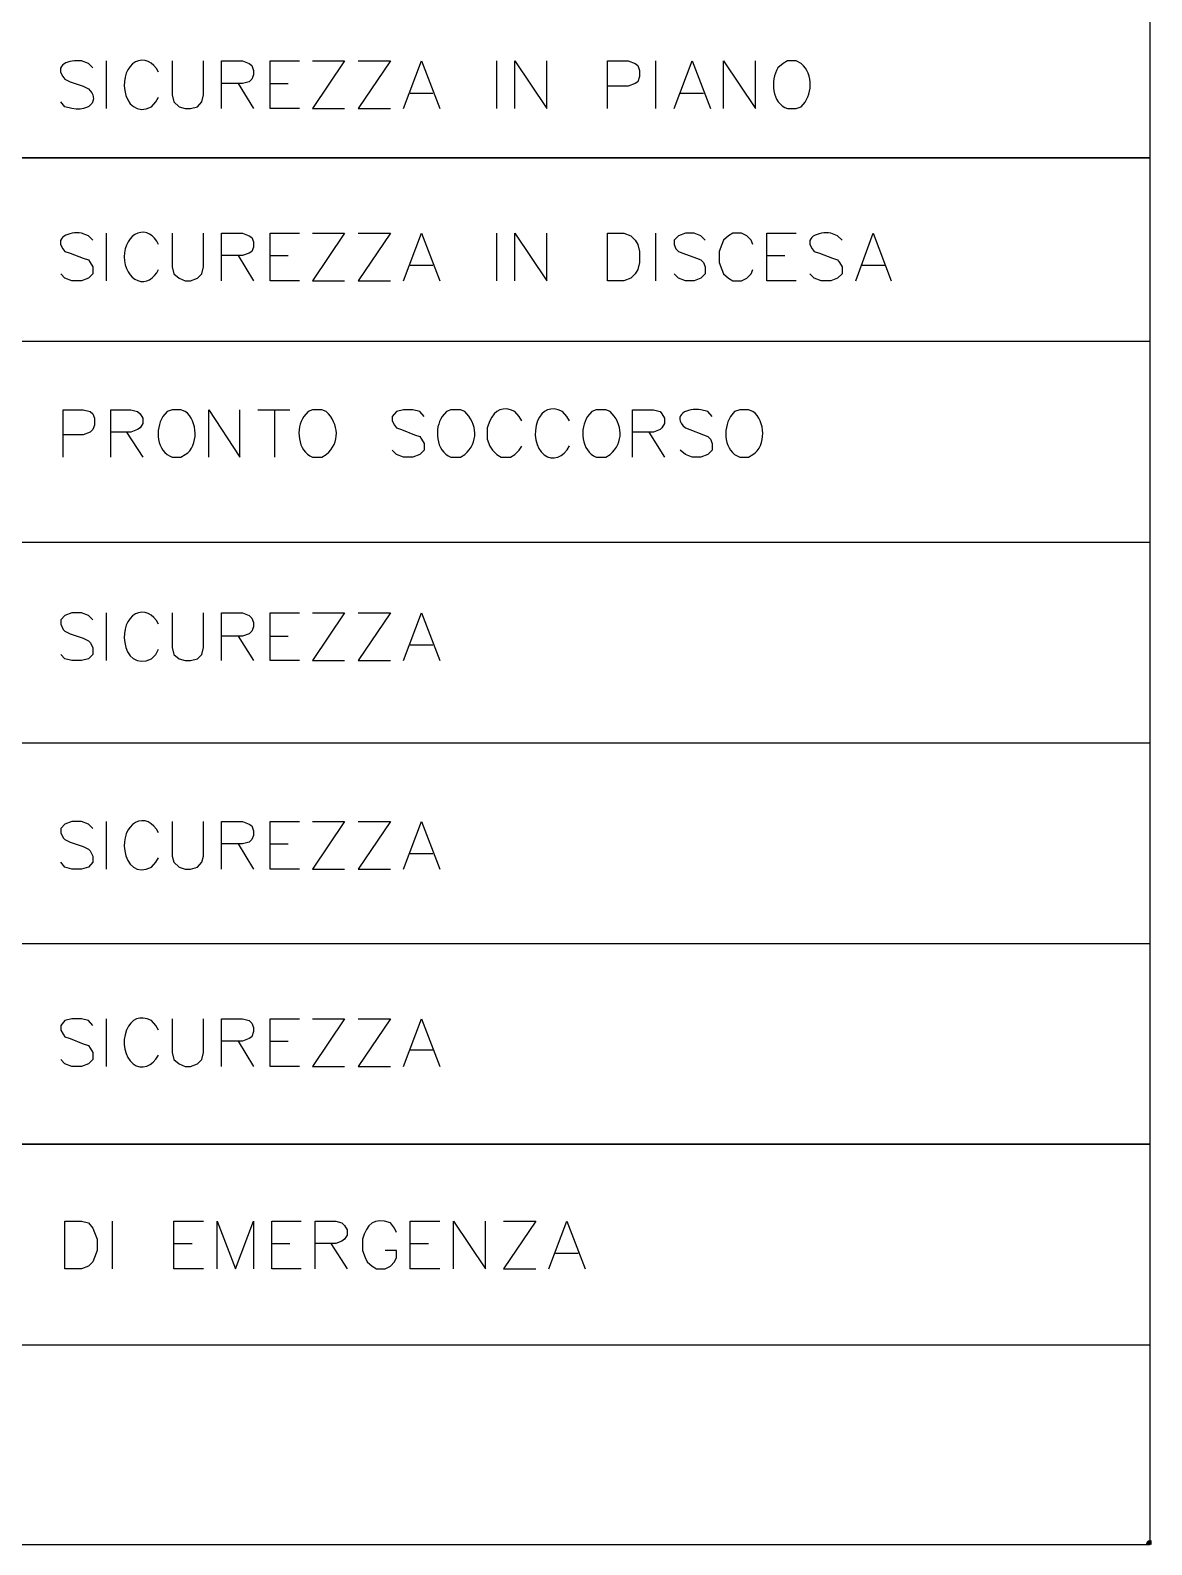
# Model space of a CAD drawing. Header units: millimetres. Extents: x 2592 to 5194, y 1172 to 2359.
# Drawn here: x 2600.943 to 2602.024, y 1172.363 to 1173.822 of the extents above; entities that cross this region are included whole.
import ezdxf

# ---------------------------------------------------------------- set-up
doc = ezdxf.new("R2010")
doc.units = ezdxf.units.MM
doc.layers.add('PDF _Geometria', color=7, linetype='Continuous')
doc.layers.add('PDF _Riempimenti solidi', color=3, linetype='Continuous')

msp = doc.modelspace()

# ---------------------------------------------------------------- linework, layer by layer
at = {"layer": 'PDF _Geometria', "lineweight": 25}
for points in [[(2592.0973, 1188.8915), (2602.0219, 1188.8915), (2602.0219, 1172.3632), (2592.0973, 1172.3632)], [(2602.0219, 1172.3632), (2600.1928, 1172.3632), (2600.1928, 1174.9849), (2602.0219, 1174.9849)], [(2601.0036, 1173.7857), (2600.9994, 1173.7899), (2600.9928, 1173.7924)], [(2601.0169, 1173.7465), (2601.0169, 1173.7924)], [(2601.0803, 1173.7924), (2601.0803, 1173.7599), (2601.0819, 1173.7532), (2601.0869, 1173.7482), (2601.0928, 1173.7465), (2601.0978, 1173.7465), (2601.1044, 1173.7482), (2601.1086, 1173.7532), (2601.1103, 1173.7599), (2601.1103, 1173.7924)], [(2601.1278, 1173.7465), (2601.1278, 1173.7924), (2601.1478, 1173.7924), (2601.1544, 1173.7899), (2601.1569, 1173.7882), (2601.1586, 1173.7832), (2601.1586, 1173.779), (2601.1569, 1173.7749), (2601.1544, 1173.7724), (2601.1478, 1173.7707), (2601.1278, 1173.7707)], [(2601.2028, 1173.7465), (2601.1744, 1173.7465), (2601.1744, 1173.7924), (2601.2028, 1173.7924)], [(2601.2153, 1173.7924), (2601.2461, 1173.7924), (2601.2153, 1173.7465), (2601.2461, 1173.7465)], [(2601.2594, 1173.7924), (2601.2903, 1173.7924), (2601.2594, 1173.7465), (2601.2903, 1173.7465)], [(2601.3028, 1173.7465), (2601.3203, 1173.7924), (2601.3378, 1173.7465)], [(2601.3928, 1173.7465), (2601.3928, 1173.7924)], [(2601.4103, 1173.7465), (2601.4103, 1173.7924), (2601.4411, 1173.7465), (2601.4411, 1173.7924)], [(2601.4994, 1173.7465), (2601.4994, 1173.7924), (2601.5194, 1173.7924), (2601.5261, 1173.7899), (2601.5286, 1173.7882), (2601.5303, 1173.7832), (2601.5303, 1173.7774), (2601.5286, 1173.7724), (2601.5261, 1173.7707), (2601.5194, 1173.7682), (2601.4994, 1173.7682)], [(2601.5461, 1173.7465), (2601.5461, 1173.7924)], [(2601.5636, 1173.7465), (2601.5811, 1173.7924), (2601.5986, 1173.7465)], [(2601.6111, 1173.7465), (2601.6111, 1173.7924), (2601.6419, 1173.7465), (2601.6419, 1173.7924)], [(2601.6861, 1173.7899), (2601.6811, 1173.7924), (2601.6728, 1173.7924), (2601.6686, 1173.7899), (2601.6636, 1173.7857)], [(2600.9769, 1173.7749), (2600.9819, 1173.7724), (2600.9944, 1173.7682)], [(2601.1436, 1173.7707), (2601.1586, 1173.7465)], [(2601.1744, 1173.7707), (2601.1919, 1173.7707)], [(2601.0603, 1173.7482), (2601.0644, 1173.7532), (2601.0669, 1173.7574)], [(2601.3094, 1173.7615), (2601.3311, 1173.7615)], [(2601.5694, 1173.7615), (2601.5919, 1173.7615)], [(2600.9836, 1173.7465), (2600.9769, 1173.7482), (2600.9728, 1173.7532)], [(2601.6728, 1173.7465), (2601.6811, 1173.7465), (2601.6861, 1173.7482)], [(2601.0036, 1173.6199), (2600.9994, 1173.624), (2600.9928, 1173.6265)], [(2601.0169, 1173.5807), (2601.0169, 1173.6265)], [(2601.0803, 1173.6265), (2601.0803, 1173.594), (2601.0819, 1173.5874), (2601.0869, 1173.5832), (2601.0928, 1173.5807), (2601.0978, 1173.5807), (2601.1044, 1173.5832), (2601.1086, 1173.5874), (2601.1103, 1173.594), (2601.1103, 1173.6265)], [(2601.1278, 1173.5807), (2601.1278, 1173.6265), (2601.1478, 1173.6265), (2601.1544, 1173.624), (2601.1569, 1173.6224), (2601.1586, 1173.6182), (2601.1586, 1173.6132), (2601.1569, 1173.609), (2601.1544, 1173.6074), (2601.1478, 1173.6049), (2601.1278, 1173.6049)], [(2601.2028, 1173.5807), (2601.1744, 1173.5807), (2601.1744, 1173.6265), (2601.2028, 1173.6265)], [(2601.2153, 1173.6265), (2601.2461, 1173.6265), (2601.2153, 1173.5807), (2601.2461, 1173.5807)], [(2601.2594, 1173.6265), (2601.2903, 1173.6265), (2601.2594, 1173.5807), (2601.2903, 1173.5807)], [(2601.3028, 1173.5807), (2601.3203, 1173.6265), (2601.3378, 1173.5807)], [(2601.3928, 1173.5807), (2601.3928, 1173.6265)], [(2601.4103, 1173.5807), (2601.4103, 1173.6265), (2601.4411, 1173.5807), (2601.4411, 1173.6265)], [(2601.5461, 1173.5807), (2601.5461, 1173.6265)], [(2601.5936, 1173.6199), (2601.5894, 1173.624), (2601.5828, 1173.6265), (2601.5744, 1173.6265), (2601.5678, 1173.624), (2601.5636, 1173.6199), (2601.5636, 1173.6157), (2601.5653, 1173.6115), (2601.5678, 1173.609), (2601.5719, 1173.6074), (2601.5853, 1173.6024), (2601.5894, 1173.6007), (2601.5919, 1173.5982), (2601.5936, 1173.594), (2601.5936, 1173.5874), (2601.5894, 1173.5832), (2601.5828, 1173.5807), (2601.5744, 1173.5807), (2601.5678, 1173.5832), (2601.5636, 1173.5874)], [(2601.6394, 1173.6157), (2601.6378, 1173.6199), (2601.6336, 1173.624), (2601.6286, 1173.6265), (2601.6203, 1173.6265), (2601.6161, 1173.624), (2601.6111, 1173.6199), (2601.6094, 1173.6157), (2601.6069, 1173.609), (2601.6069, 1173.5982), (2601.6094, 1173.5915), (2601.6111, 1173.5874), (2601.6161, 1173.5832), (2601.6203, 1173.5807), (2601.6286, 1173.5807), (2601.6336, 1173.5832), (2601.6378, 1173.5874), (2601.6394, 1173.5915)], [(2601.6811, 1173.5807), (2601.6528, 1173.5807), (2601.6528, 1173.6265), (2601.6811, 1173.6265)], [(2601.7253, 1173.6199), (2601.7211, 1173.624), (2601.7144, 1173.6265)], [(2601.7386, 1173.5807), (2601.7553, 1173.6265), (2601.7728, 1173.5807)], [(2600.9769, 1173.609), (2600.9819, 1173.6074), (2600.9944, 1173.6024), (2600.9994, 1173.6007), (2601.0011, 1173.5982), (2601.0036, 1173.594), (2601.0036, 1173.5874), (2600.9994, 1173.5832), (2600.9928, 1173.5807), (2600.9836, 1173.5807), (2600.9769, 1173.5832), (2600.9728, 1173.5874)], [(2601.6986, 1173.609), (2601.7036, 1173.6074), (2601.7161, 1173.6024), (2601.7211, 1173.6007), (2601.7228, 1173.5982), (2601.7253, 1173.594), (2601.7253, 1173.5874), (2601.7211, 1173.5832), (2601.7144, 1173.5807), (2601.7053, 1173.5807), (2601.6986, 1173.5832), (2601.6944, 1173.5874)], [(2601.1436, 1173.6049), (2601.1586, 1173.5807)], [(2601.1744, 1173.6049), (2601.1919, 1173.6049)], [(2601.3094, 1173.5957), (2601.3311, 1173.5957)], [(2601.6528, 1173.6049), (2601.6703, 1173.6049)], [(2601.7444, 1173.5957), (2601.7669, 1173.5957)], [(2600.1928, 1173.5224), (2602.0219, 1173.5224)], [(2600.9753, 1173.4107), (2600.9753, 1173.4565), (2600.9944, 1173.4565), (2601.0011, 1173.4549), (2601.0036, 1173.4524), (2601.0053, 1173.4482), (2601.0053, 1173.4415), (2601.0036, 1173.4374), (2601.0011, 1173.4349), (2600.9944, 1173.4324), (2600.9753, 1173.4324)], [(2601.0211, 1173.4107), (2601.0211, 1173.4565), (2601.0403, 1173.4565), (2601.0469, 1173.4549), (2601.0494, 1173.4524), (2601.0519, 1173.4482), (2601.0519, 1173.4432), (2601.0494, 1173.439), (2601.0469, 1173.4374), (2601.0403, 1173.4349), (2601.0211, 1173.4349)], [(2601.0928, 1173.4549), (2601.0886, 1173.4565), (2601.0803, 1173.4565), (2601.0753, 1173.4549), (2601.0711, 1173.4499)], [(2601.1153, 1173.4107), (2601.1153, 1173.4565), (2601.1453, 1173.4107), (2601.1453, 1173.4565)], [(2601.1628, 1173.4565), (2601.1936, 1173.4565)], [(2601.1786, 1173.4565), (2601.1786, 1173.4107)], [(2601.2286, 1173.4549), (2601.2244, 1173.4565), (2601.2153, 1173.4565), (2601.2111, 1173.4549), (2601.2069, 1173.4499)], [(2601.3228, 1173.4499), (2601.3186, 1173.4549), (2601.3119, 1173.4565), (2601.3028, 1173.4565), (2601.2961, 1173.4549), (2601.2919, 1173.4499), (2601.2919, 1173.4457), (2601.2944, 1173.4415), (2601.2961, 1173.439), (2601.3011, 1173.4374), (2601.3136, 1173.4324), (2601.3186, 1173.4307), (2601.3203, 1173.4282), (2601.3228, 1173.424), (2601.3228, 1173.4174), (2601.3186, 1173.4132), (2601.3119, 1173.4107), (2601.3028, 1173.4107), (2601.2961, 1173.4132), (2601.2919, 1173.4174)], [(2601.3619, 1173.4549), (2601.3578, 1173.4565), (2601.3486, 1173.4565), (2601.3444, 1173.4549), (2601.3403, 1173.4499)], [(2601.4169, 1173.4457), (2601.4144, 1173.4499), (2601.4103, 1173.4549)], [(2601.4628, 1173.4457), (2601.4603, 1173.4499), (2601.4561, 1173.4549)], [(2601.5019, 1173.4549), (2601.4978, 1173.4565), (2601.4886, 1173.4565), (2601.4844, 1173.4549), (2601.4803, 1173.4499)], [(2601.5236, 1173.4107), (2601.5236, 1173.4565), (2601.5436, 1173.4565), (2601.5503, 1173.4549), (2601.5519, 1173.4524), (2601.5544, 1173.4482), (2601.5544, 1173.4432), (2601.5519, 1173.439), (2601.5503, 1173.4374), (2601.5436, 1173.4349), (2601.5236, 1173.4349)], [(2601.6003, 1173.4499), (2601.5961, 1173.4549), (2601.5894, 1173.4565)], [(2601.6394, 1173.4549), (2601.6353, 1173.4565), (2601.6269, 1173.4565), (2601.6219, 1173.4549), (2601.6178, 1173.4499)], [(2601.0361, 1173.4349), (2601.0519, 1173.4107)], [(2601.3861, 1173.4457), (2601.3836, 1173.439), (2601.3836, 1173.4282), (2601.3861, 1173.4215), (2601.3886, 1173.4174), (2601.3928, 1173.4132), (2601.3969, 1173.4107), (2601.4061, 1173.4107), (2601.4103, 1173.4132), (2601.4144, 1173.4174), (2601.4169, 1173.4215)], [(2601.5394, 1173.4349), (2601.5544, 1173.4107)], [(2601.5744, 1173.439), (2601.5786, 1173.4374), (2601.5919, 1173.4324), (2601.5961, 1173.4307), (2601.5986, 1173.4282), (2601.6003, 1173.424), (2601.6003, 1173.4174), (2601.5961, 1173.4132), (2601.5894, 1173.4107), (2601.5811, 1173.4107), (2601.5744, 1173.4132), (2601.5694, 1173.4174)], [(2601.0803, 1173.4107), (2601.0886, 1173.4107), (2601.0928, 1173.4132)], [(2601.2153, 1173.4107), (2601.2244, 1173.4107), (2601.2286, 1173.4132)], [(2601.3486, 1173.4107), (2601.3578, 1173.4107), (2601.3619, 1173.4132)], [(2601.4886, 1173.4107), (2601.4978, 1173.4107), (2601.5019, 1173.4132)], [(2601.6269, 1173.4107), (2601.6353, 1173.4107), (2601.6394, 1173.4132)], [(2600.1928, 1173.329), (2602.0219, 1173.329)], [(2601.0036, 1173.254), (2600.9994, 1173.2582), (2600.9928, 1173.2607), (2600.9836, 1173.2607), (2600.9769, 1173.2582), (2600.9728, 1173.254), (2600.9728, 1173.2499), (2600.9753, 1173.2449), (2600.9769, 1173.2432), (2600.9819, 1173.2407), (2600.9944, 1173.2365), (2600.9994, 1173.234), (2601.0011, 1173.2324), (2601.0036, 1173.2274), (2601.0036, 1173.2207), (2600.9994, 1173.2165), (2600.9928, 1173.2149), (2600.9836, 1173.2149), (2600.9769, 1173.2165), (2600.9728, 1173.2207)], [(2601.0169, 1173.2149), (2601.0169, 1173.2607)], [(2601.0803, 1173.2607), (2601.0803, 1173.2274), (2601.0819, 1173.2207), (2601.0869, 1173.2165), (2601.0928, 1173.2149), (2601.0978, 1173.2149), (2601.1044, 1173.2165), (2601.1086, 1173.2207), (2601.1103, 1173.2274), (2601.1103, 1173.2607)], [(2601.1278, 1173.2149), (2601.1278, 1173.2607), (2601.1478, 1173.2607), (2601.1544, 1173.2582), (2601.1569, 1173.2557), (2601.1586, 1173.2515), (2601.1586, 1173.2474), (2601.1569, 1173.2432), (2601.1544, 1173.2407), (2601.1478, 1173.2382), (2601.1278, 1173.2382)], [(2601.2028, 1173.2149), (2601.1744, 1173.2149), (2601.1744, 1173.2607), (2601.2028, 1173.2607)], [(2601.2153, 1173.2607), (2601.2461, 1173.2607), (2601.2153, 1173.2149), (2601.2461, 1173.2149)], [(2601.2594, 1173.2607), (2601.2903, 1173.2607), (2601.2594, 1173.2149), (2601.2903, 1173.2149)], [(2601.3028, 1173.2149), (2601.3203, 1173.2607), (2601.3378, 1173.2149)], [(2601.1436, 1173.2382), (2601.1586, 1173.2149)], [(2601.1744, 1173.2382), (2601.1919, 1173.2382)], [(2601.3094, 1173.2299), (2601.3311, 1173.2299)], [(2601.0603, 1173.2165), (2601.0644, 1173.2207), (2601.0669, 1173.2257)], [(2600.1928, 1173.1357), (2602.0219, 1173.1357)], [(2601.0036, 1173.0532), (2600.9994, 1173.0574), (2600.9928, 1173.0599), (2600.9836, 1173.0599), (2600.9769, 1173.0574), (2600.9728, 1173.0532), (2600.9728, 1173.049), (2600.9753, 1173.044), (2600.9769, 1173.0424), (2600.9819, 1173.0399), (2600.9944, 1173.0357), (2600.9994, 1173.0332), (2601.0011, 1173.0315), (2601.0036, 1173.0265), (2601.0036, 1173.0207), (2600.9994, 1173.0157), (2600.9928, 1173.014), (2600.9836, 1173.014), (2600.9769, 1173.0157), (2600.9728, 1173.0207)], [(2601.0169, 1173.014), (2601.0169, 1173.0599)], [(2601.0803, 1173.0599), (2601.0803, 1173.0265), (2601.0819, 1173.0207), (2601.0869, 1173.0157), (2601.0928, 1173.014), (2601.0978, 1173.014), (2601.1044, 1173.0157), (2601.1086, 1173.0207), (2601.1103, 1173.0265), (2601.1103, 1173.0599)], [(2601.1278, 1173.014), (2601.1278, 1173.0599), (2601.1478, 1173.0599), (2601.1544, 1173.0574), (2601.1569, 1173.0557), (2601.1586, 1173.0507), (2601.1586, 1173.0465), (2601.1569, 1173.0424), (2601.1544, 1173.0399), (2601.1478, 1173.0382), (2601.1278, 1173.0382)], [(2601.2028, 1173.014), (2601.1744, 1173.014), (2601.1744, 1173.0599), (2601.2028, 1173.0599)], [(2601.2153, 1173.0599), (2601.2461, 1173.0599), (2601.2153, 1173.014), (2601.2461, 1173.014)], [(2601.2594, 1173.0599), (2601.2903, 1173.0599), (2601.2594, 1173.014), (2601.2903, 1173.014)], [(2601.3028, 1173.014), (2601.3203, 1173.0599), (2601.3378, 1173.014)], [(2601.0603, 1173.0157), (2601.0644, 1173.0207), (2601.0669, 1173.0249)], [(2601.1436, 1173.0382), (2601.1586, 1173.014)], [(2601.1744, 1173.0382), (2601.1919, 1173.0382)], [(2601.3094, 1173.029), (2601.3311, 1173.029)], [(2600.1928, 1172.9424), (2602.0219, 1172.9424)], [(2601.0036, 1172.8632), (2600.9994, 1172.8682), (2600.9928, 1172.8699), (2600.9836, 1172.8699), (2600.9769, 1172.8682), (2600.9728, 1172.8632), (2600.9728, 1172.859), (2600.9753, 1172.8549), (2600.9769, 1172.8524), (2600.9819, 1172.8507), (2600.9944, 1172.8457), (2600.9994, 1172.844), (2601.0011, 1172.8415), (2601.0036, 1172.8374), (2601.0036, 1172.8307), (2600.9994, 1172.8265), (2600.9928, 1172.824), (2600.9836, 1172.824), (2600.9769, 1172.8265), (2600.9728, 1172.8307)], [(2601.0169, 1172.824), (2601.0169, 1172.8699)], [(2601.0669, 1172.859), (2601.0644, 1172.8632), (2601.0603, 1172.8682)], [(2601.0803, 1172.8699), (2601.0803, 1172.8374), (2601.0819, 1172.8307), (2601.0869, 1172.8265), (2601.0928, 1172.824), (2601.0978, 1172.824), (2601.1044, 1172.8265), (2601.1086, 1172.8307), (2601.1103, 1172.8374), (2601.1103, 1172.8699)], [(2601.1278, 1172.824), (2601.1278, 1172.8699), (2601.1478, 1172.8699), (2601.1544, 1172.8682), (2601.1569, 1172.8657), (2601.1586, 1172.8615), (2601.1586, 1172.8574), (2601.1569, 1172.8524), (2601.1544, 1172.8507), (2601.1478, 1172.8482), (2601.1278, 1172.8482)], [(2601.2028, 1172.824), (2601.1744, 1172.824), (2601.1744, 1172.8699), (2601.2028, 1172.8699)], [(2601.2153, 1172.8699), (2601.2461, 1172.8699), (2601.2153, 1172.824), (2601.2461, 1172.824)], [(2601.2594, 1172.8699), (2601.2903, 1172.8699), (2601.2594, 1172.824), (2601.2903, 1172.824)], [(2601.3028, 1172.824), (2601.3203, 1172.8699), (2601.3378, 1172.824)], [(2601.1436, 1172.8482), (2601.1586, 1172.824)], [(2601.1744, 1172.8482), (2601.1919, 1172.8482)], [(2601.3094, 1172.8399), (2601.3311, 1172.8399)], [(2601.0228, 1172.629), (2601.0228, 1172.6749)], [(2601.1103, 1172.629), (2601.0819, 1172.629), (2601.0819, 1172.6749), (2601.1103, 1172.6749)], [(2601.1236, 1172.629), (2601.1236, 1172.6749), (2601.1411, 1172.629), (2601.1586, 1172.6749), (2601.1586, 1172.629)], [(2601.2044, 1172.629), (2601.1761, 1172.629), (2601.1761, 1172.6749), (2601.2044, 1172.6749)], [(2601.2178, 1172.629), (2601.2178, 1172.6749), (2601.2378, 1172.6749), (2601.2436, 1172.6732), (2601.2461, 1172.6707), (2601.2486, 1172.6665), (2601.2486, 1172.6615), (2601.2461, 1172.6574), (2601.2436, 1172.6557), (2601.2378, 1172.6532), (2601.2178, 1172.6532)], [(2601.3378, 1172.629), (2601.3094, 1172.629), (2601.3094, 1172.6749), (2601.3378, 1172.6749)], [(2601.3511, 1172.629), (2601.3511, 1172.6749), (2601.3819, 1172.629), (2601.3819, 1172.6749)], [(2601.3994, 1172.6749), (2601.4303, 1172.6749), (2601.3994, 1172.629), (2601.4303, 1172.629)], [(2601.4428, 1172.629), (2601.4603, 1172.6749), (2601.4778, 1172.629)], [(2601.2961, 1172.664), (2601.2944, 1172.6682), (2601.2903, 1172.6732)], [(2601.0819, 1172.6532), (2601.0994, 1172.6532)], [(2601.1761, 1172.6532), (2601.1936, 1172.6532)], [(2601.2328, 1172.6532), (2601.2486, 1172.629)], [(2601.2636, 1172.6574), (2601.2636, 1172.6465), (2601.2661, 1172.6399), (2601.2678, 1172.6357), (2601.2728, 1172.6315), (2601.2769, 1172.629), (2601.2853, 1172.629), (2601.2903, 1172.6315), (2601.2944, 1172.6357), (2601.2961, 1172.6399), (2601.2961, 1172.6465), (2601.2853, 1172.6465)], [(2601.3094, 1172.6532), (2601.3269, 1172.6532)], [(2601.4494, 1172.644), (2601.4711, 1172.644)], [(2600.1928, 1172.5557), (2602.0219, 1172.5557)]]:
    msp.add_lwpolyline(points, dxfattribs=at)
for points in [[(2602.0219, 1173.699), (2600.1928, 1173.699)], [(2601.4994, 1173.5807), (2601.4994, 1173.6265), (2601.5153, 1173.6265), (2601.5219, 1173.624), (2601.5261, 1173.6199), (2601.5286, 1173.6157), (2601.5303, 1173.609), (2601.5303, 1173.5982), (2601.5286, 1173.5915), (2601.5261, 1173.5874), (2601.5219, 1173.5832), (2601.5153, 1173.5807)], [(2602.0219, 1172.749), (2600.1928, 1172.749)], [(2600.9769, 1172.629), (2600.9769, 1172.6749), (2600.9928, 1172.6749), (2600.9994, 1172.6732), (2601.0036, 1172.6682), (2601.0053, 1172.664), (2601.0078, 1172.6574), (2601.0078, 1172.6465), (2601.0053, 1172.6399), (2601.0036, 1172.6357), (2600.9994, 1172.6315), (2600.9928, 1172.629)]]:
    msp.add_lwpolyline(points, close=True, dxfattribs=at)
for centre, major_axis, ratio, start_param, end_param in [((2601.0521, 1173.7684), (-0.0018, 0.0247), 0.729537, 5.220516, 7.976474), ((2601.0517, 1173.6037), (-0.0001, 0.0237), 0.746374, 5.241436, 10.455948), ((2601.4481, 1173.4353), (0.0023, 0.0252), 0.718896, 1.209105, 4.202584), ((2601.0521, 1173.2367), (-0.0018, 0.0247), 0.729537, 5.220516, 7.976474), ((2601.0521, 1173.0359), (-0.0018, 0.0247), 0.729537, 5.220516, 7.976474), ((2601.0522, 1172.8486), (0.0023, 0.0252), 0.718896, 1.209105, 4.202584)]:
    msp.add_ellipse(centre, major_axis=major_axis, ratio=ratio, start_param=start_param, end_param=end_param, dxfattribs=at)
for points in [[(2600.9928, 1173.7924), (2600.9818, 1173.794), (2600.9642, 1173.7889), (2600.9769, 1173.7749)], [(2601.6636, 1173.7857), (2601.6561, 1173.7734), (2601.6574, 1173.7519), (2601.6728, 1173.7465)], [(2601.6861, 1173.7482), (2601.6971, 1173.759), (2601.6982, 1173.7795), (2601.6861, 1173.7899)], [(2600.9944, 1173.7682), (2601.0102, 1173.7625), (2601.0074, 1173.7427), (2600.9836, 1173.7465)], [(2601.0344, 1173.764), (2601.0366, 1173.7505), (2601.0459, 1173.7412), (2601.0603, 1173.7482)], [(2600.9928, 1173.6265), (2600.9818, 1173.6282), (2600.9642, 1173.623), (2600.9769, 1173.609)], [(2601.7144, 1173.6265), (2601.7035, 1173.6282), (2601.6859, 1173.623), (2601.6986, 1173.609)], [(2601.0711, 1173.4499), (2601.0636, 1173.4374), (2601.0649, 1173.4163), (2601.0803, 1173.4107)], [(2601.0928, 1173.4132), (2601.1059, 1173.4216), (2601.105, 1173.4458), (2601.0928, 1173.4549)], [(2601.2069, 1173.4499), (2601.199, 1173.4387), (2601.2007, 1173.4165), (2601.2153, 1173.4107)], [(2601.2286, 1173.4132), (2601.2421, 1173.4248), (2601.2409, 1173.4428), (2601.2286, 1173.4549)], [(2601.3403, 1173.4499), (2601.3323, 1173.4387), (2601.334, 1173.4165), (2601.3486, 1173.4107)], [(2601.3619, 1173.4132), (2601.3755, 1173.4248), (2601.3742, 1173.4428), (2601.3619, 1173.4549)], [(2601.4103, 1173.4549), (2601.3987, 1173.4602), (2601.3911, 1173.4564), (2601.3861, 1173.4457)], [(2601.4561, 1173.4549), (2601.4446, 1173.4602), (2601.437, 1173.4564), (2601.4319, 1173.4457)], [(2601.4803, 1173.4499), (2601.4723, 1173.4387), (2601.474, 1173.4165), (2601.4886, 1173.4107)], [(2601.5019, 1173.4132), (2601.5155, 1173.4248), (2601.5142, 1173.4428), (2601.5019, 1173.4549)], [(2601.5894, 1173.4565), (2601.5766, 1173.4585), (2601.5605, 1173.4516), (2601.5744, 1173.439)], [(2601.6178, 1173.4499), (2601.6103, 1173.4374), (2601.6116, 1173.4163), (2601.6269, 1173.4107)], [(2601.6394, 1173.4132), (2601.6526, 1173.4216), (2601.6516, 1173.4458), (2601.6394, 1173.4549)], [(2601.0344, 1173.2324), (2601.036, 1173.2185), (2601.0463, 1173.2098), (2601.0603, 1173.2165)], [(2601.0344, 1173.0315), (2601.0366, 1173.018), (2601.0459, 1173.0087), (2601.0603, 1173.0157)], [(2601.0603, 1172.8682), (2601.0487, 1172.8735), (2601.0411, 1172.8698), (2601.0361, 1172.859)], [(2601.2903, 1172.6732), (2601.2743, 1172.6793), (2601.2675, 1172.6717), (2601.2636, 1172.6574)]]:
    msp.add_open_spline(points, degree=3, dxfattribs=at)
at = {"layer": 'PDF _Riempimenti solidi', "color": 7, "lineweight": 25, "transparency": 33554559}
for points in [[(2602.0178, 1172.3632), (2602.0186, 1172.3657), (2602.0194, 1172.3632)], [(2602.0186, 1172.3657), (2602.0203, 1172.3632), (2602.0203, 1172.3674)], [(2602.0203, 1172.3632), (2602.0186, 1172.3657), (2602.0194, 1172.3632)], [(2602.0203, 1172.3674), (2602.0236, 1172.3632), (2602.0236, 1172.3674)], [(2602.0236, 1172.3632), (2602.0203, 1172.3674), (2602.0219, 1172.3632)], [(2602.0203, 1172.3632), (2602.0203, 1172.3674), (2602.0219, 1172.3632)]]:
    msp.add_solid(points, dxfattribs=at)

doc.saveas('drawing.dxf')
